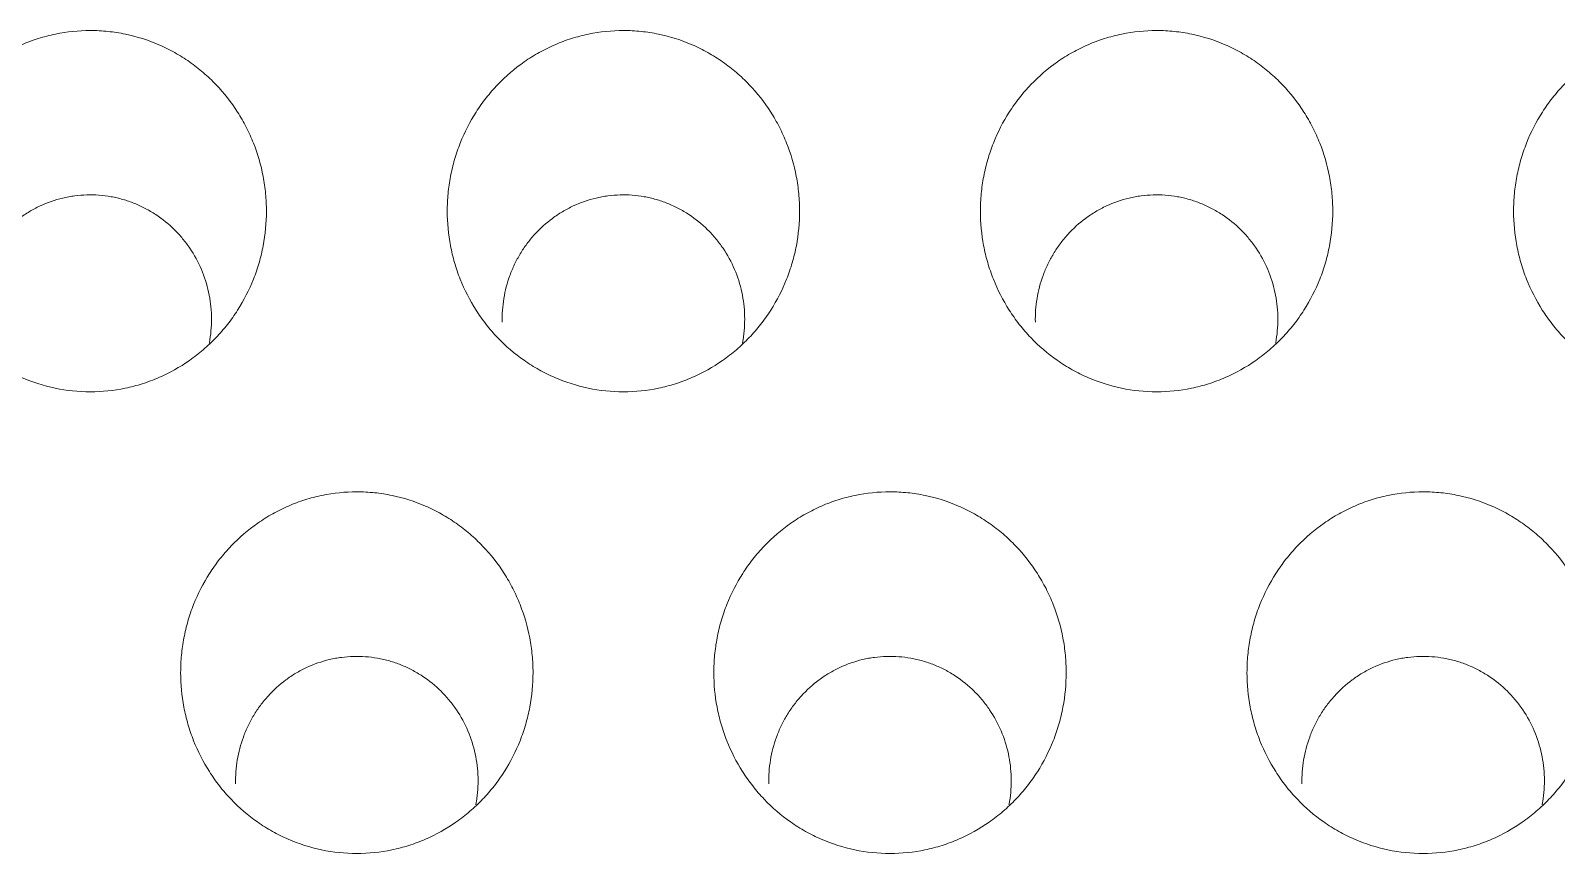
# Model space of a CAD drawing. Header units: millimetres. Extents: x 70151 to 230897, y 35202 to 113211.
# Drawn here: x 178829.34 to 178837.89, y 69184.89 to 69189.51 of the extents above; entities that cross this region are included whole.
import ezdxf

# ---------------------------------------------------------------- set-up
doc = ezdxf.new("R2010")
doc.units = ezdxf.units.MM
doc.header["$LTSCALE"] = 50
doc.layers.add('2-con', color=2, linetype='Continuous')
doc.layers.add('mark-B', color=2, linetype='Continuous', lineweight=20)

# ---------------------------------------------------------------- blocks, each defined once
blk = doc.blocks.new('무풍1WAY 대형')
at = {"layer": 'mark-B'}
for points, knots in [([(-182.228, -425.4454), (-182.2945, -425.4454), (-182.3598, -425.4522), (-182.4561, -425.4723), (-182.4879, -425.4806), (-182.5352, -425.4956), (-182.551, -425.5011), (-182.5819, -425.5127), (-182.5972, -425.5189), (-182.6726, -425.5516), (-182.7297, -425.5835), (-182.8105, -425.6401), (-182.8368, -425.6605), (-182.8866, -425.7033), (-182.934, -425.7483), (-182.9767, -425.7976), (-183.0069, -425.8362), (-183.0167, -425.8493), (-183.0357, -425.8761), (-183.0449, -425.8898), (-183.0891, -425.9591), (-183.1186, -426.0171), (-183.1545, -426.1077), (-183.165, -426.1386), (-183.1787, -426.1857), (-183.1829, -426.2016), (-183.1905, -426.2335), (-183.194, -426.2495), (-183.2091, -426.3295), (-183.2152, -426.394), (-183.2152, -426.4753), (-183.2148, -426.4916), (-183.2133, -426.5242), (-183.2121, -426.5406), (-183.2075, -426.5896), (-183.2029, -426.6218), (-183.1847, -426.7175), (-183.1667, -426.7797), (-183.1306, -426.8709), (-183.117, -426.901), (-183.0873, -426.9592), (-183.0711, -426.9874), (-183.0187, -427.0696), (-182.9786, -427.1209), (-182.9216, -427.1805), (-182.9099, -427.1922), (-182.8861, -427.2148), (-182.8496, -427.2477), (-182.7852, -427.2977), (-182.7298, -427.3325), (-182.6868, -427.3566), (-182.6723, -427.3643), (-182.6426, -427.3791), (-182.6275, -427.386), (-182.5519, -427.4189), (-182.4895, -427.4387), (-182.3931, -427.4589), (-182.3605, -427.464), (-182.2943, -427.4709), (-182.2614, -427.4726), (-182.1628, -427.4726), (-182.0976, -427.466), (-182.0165, -427.4492), (-182.0003, -427.4454), (-181.9683, -427.4371), (-181.9207, -427.4233), (-181.844, -427.3946), (-181.7852, -427.3656), (-181.7277, -427.3335), (-181.6995, -427.3158), (-181.6186, -427.2593), (-181.5691, -427.2168), (-181.5125, -427.1577), (-181.5015, -427.1456), (-181.4799, -427.1208), (-181.4694, -427.108), (-181.4389, -427.0692), (-181.42, -427.0425), (-181.3674, -426.9602), (-181.3378, -426.9022), (-181.3075, -426.826), (-181.3018, -426.8106), (-181.2912, -426.7796), (-181.2765, -426.7329), (-181.2576, -426.6539), (-181.2485, -426.5897), (-181.2439, -426.5411), (-181.2427, -426.5248), (-181.2411, -426.4921), (-181.2408, -426.4757), (-181.2407, -426.3938), (-181.2469, -426.3293), (-181.265, -426.2337), (-181.2725, -426.2021), (-181.2861, -426.1549), (-181.2911, -426.1392), (-181.3017, -426.1082), (-181.3074, -426.0928), (-181.3374, -426.017), (-181.3669, -425.9592), (-181.4194, -425.8767), (-181.4382, -425.85), (-181.4789, -425.798), (-181.5004, -425.7732), (-181.568, -425.7024), (-181.6173, -425.6598), (-181.6846, -425.6127), (-181.6983, -425.6035), (-181.7263, -425.5859), (-181.7406, -425.5774), (-181.7837, -425.5533), (-181.813, -425.5387), (-181.903, -425.4996), (-181.9655, -425.4795), (-182.0956, -425.4522), (-182.1615, -425.4454), (-182.228, -425.4454)], [0, 0, 0, 0, 0.03125, 0.03125, 0.046875, 0.046875, 0.054688, 0.054688, 0.0625, 0.0625, 0.09375, 0.09375, 0.109375, 0.109375, 0.125, 0.140625, 0.140625, 0.148438, 0.148438, 0.15625, 0.15625, 0.1875, 0.1875, 0.203125, 0.203125, 0.210938, 0.210938, 0.21875, 0.21875, 0.25, 0.25, 0.257813, 0.257813, 0.265625, 0.265625, 0.28125, 0.28125, 0.3125, 0.3125, 0.328125, 0.328125, 0.34375, 0.34375, 0.375, 0.375, 0.382813, 0.382813, 0.390625, 0.40625, 0.421875, 0.421875, 0.429688, 0.429688, 0.4375, 0.4375, 0.46875, 0.46875, 0.484375, 0.484375, 0.5, 0.5, 0.53125, 0.53125, 0.539063, 0.539063, 0.546875, 0.5625, 0.578125, 0.578125, 0.59375, 0.59375, 0.625, 0.625, 0.632813, 0.632813, 0.640625, 0.640625, 0.65625, 0.65625, 0.6875, 0.6875, 0.695313, 0.695313, 0.703125, 0.71875, 0.734375, 0.734375, 0.742188, 0.742188, 0.75, 0.75, 0.78125, 0.78125, 0.796875, 0.796875, 0.804688, 0.804688, 0.8125, 0.8125, 0.84375, 0.84375, 0.859375, 0.859375, 0.875, 0.875, 0.90625, 0.90625, 0.914063, 0.914063, 0.921875, 0.921875, 0.9375, 0.9375, 0.96875, 0.96875, 1, 1, 1, 1]), ([(-179.2404, -425.4454), (-179.3069, -425.4454), (-179.3723, -425.4522), (-179.4686, -425.4723), (-179.5004, -425.4806), (-179.5477, -425.4956), (-179.5634, -425.5011), (-179.5944, -425.5127), (-179.6097, -425.5189), (-179.6851, -425.5516), (-179.7421, -425.5835), (-179.823, -425.6401), (-179.8492, -425.6605), (-179.899, -425.7033), (-179.9464, -425.7483), (-179.9891, -425.7976), (-180.0194, -425.8362), (-180.0292, -425.8493), (-180.0481, -425.8761), (-180.0573, -425.8898), (-180.1016, -425.9591), (-180.1311, -426.0171), (-180.1669, -426.1077), (-180.1775, -426.1386), (-180.1912, -426.1857), (-180.1954, -426.2016), (-180.203, -426.2335), (-180.2064, -426.2495), (-180.2216, -426.3295), (-180.2276, -426.394), (-180.2276, -426.4753), (-180.2273, -426.4916), (-180.2257, -426.5242), (-180.2246, -426.5406), (-180.22, -426.5896), (-180.2154, -426.6218), (-180.1972, -426.7175), (-180.1792, -426.7797), (-180.1431, -426.8709), (-180.1295, -426.901), (-180.0997, -426.9592), (-180.0835, -426.9874), (-180.0311, -427.0696), (-179.991, -427.1209), (-179.9341, -427.1805), (-179.9224, -427.1922), (-179.8985, -427.2148), (-179.862, -427.2477), (-179.7976, -427.2977), (-179.7423, -427.3325), (-179.6993, -427.3566), (-179.6847, -427.3643), (-179.655, -427.3791), (-179.64, -427.386), (-179.5643, -427.4189), (-179.5019, -427.4387), (-179.4055, -427.4589), (-179.373, -427.464), (-179.3068, -427.4709), (-179.2738, -427.4726), (-179.1753, -427.4726), (-179.11, -427.466), (-179.029, -427.4492), (-179.0128, -427.4454), (-178.9807, -427.4371), (-178.9332, -427.4233), (-178.8564, -427.3946), (-178.7976, -427.3656), (-178.7402, -427.3335), (-178.712, -427.3158), (-178.631, -427.2593), (-178.5815, -427.2168), (-178.525, -427.1577), (-178.5139, -427.1456), (-178.4924, -427.1208), (-178.4819, -427.108), (-178.4514, -427.0692), (-178.4325, -427.0425), (-178.3799, -426.9602), (-178.3502, -426.9022), (-178.32, -426.826), (-178.3143, -426.8106), (-178.3037, -426.7796), (-178.2889, -426.7329), (-178.2701, -426.6539), (-178.2609, -426.5897), (-178.2563, -426.5411), (-178.2551, -426.5248), (-178.2536, -426.4921), (-178.2532, -426.4757), (-178.2532, -426.3938), (-178.2593, -426.3293), (-178.2774, -426.2337), (-178.285, -426.2021), (-178.2986, -426.1549), (-178.3035, -426.1392), (-178.3142, -426.1082), (-178.3198, -426.0928), (-178.3498, -426.017), (-178.3793, -425.9592), (-178.4318, -425.8767), (-178.4507, -425.85), (-178.4914, -425.798), (-178.5128, -425.7732), (-178.5804, -425.7024), (-178.6298, -425.6598), (-178.697, -425.6127), (-178.7108, -425.6035), (-178.7388, -425.5859), (-178.753, -425.5774), (-178.7961, -425.5533), (-178.8255, -425.5387), (-178.9155, -425.4996), (-178.978, -425.4795), (-179.1081, -425.4522), (-179.1739, -425.4454), (-179.2404, -425.4454)], [0, 0, 0, 0, 0.03125, 0.03125, 0.046875, 0.046875, 0.054687, 0.054687, 0.0625, 0.0625, 0.09375, 0.09375, 0.109375, 0.109375, 0.125, 0.140625, 0.140625, 0.148437, 0.148437, 0.15625, 0.15625, 0.1875, 0.1875, 0.203125, 0.203125, 0.210937, 0.210937, 0.21875, 0.21875, 0.25, 0.25, 0.257812, 0.257812, 0.265625, 0.265625, 0.28125, 0.28125, 0.3125, 0.3125, 0.328125, 0.328125, 0.34375, 0.34375, 0.375, 0.375, 0.382812, 0.382812, 0.390625, 0.40625, 0.421875, 0.421875, 0.429687, 0.429687, 0.4375, 0.4375, 0.46875, 0.46875, 0.484375, 0.484375, 0.5, 0.5, 0.53125, 0.53125, 0.539062, 0.539062, 0.546875, 0.5625, 0.578125, 0.578125, 0.59375, 0.59375, 0.625, 0.625, 0.632812, 0.632812, 0.640625, 0.640625, 0.65625, 0.65625, 0.6875, 0.6875, 0.695312, 0.695312, 0.703125, 0.71875, 0.734375, 0.734375, 0.742187, 0.742187, 0.75, 0.75, 0.78125, 0.78125, 0.796875, 0.796875, 0.804688, 0.804688, 0.8125, 0.8125, 0.84375, 0.84375, 0.859375, 0.859375, 0.875, 0.875, 0.90625, 0.90625, 0.914063, 0.914063, 0.921875, 0.921875, 0.9375, 0.9375, 0.96875, 0.96875, 1, 1, 1, 1]), ([(-176.2529, -425.4454), (-176.3194, -425.4454), (-176.3847, -425.4522), (-176.481, -425.4723), (-176.5128, -425.4806), (-176.5601, -425.4956), (-176.5759, -425.5011), (-176.6068, -425.5127), (-176.6221, -425.5189), (-176.6975, -425.5516), (-176.7546, -425.5835), (-176.8354, -425.6401), (-176.8617, -425.6605), (-176.9115, -425.7033), (-176.9589, -425.7483), (-177.0016, -425.7976), (-177.0318, -425.8362), (-177.0416, -425.8493), (-177.0606, -425.8761), (-177.0698, -425.8898), (-177.114, -425.9591), (-177.1435, -426.0171), (-177.1794, -426.1077), (-177.1899, -426.1386), (-177.2036, -426.1857), (-177.2078, -426.2016), (-177.2154, -426.2335), (-177.2189, -426.2495), (-177.234, -426.3295), (-177.2401, -426.394), (-177.2401, -426.4753), (-177.2397, -426.4916), (-177.2382, -426.5242), (-177.237, -426.5406), (-177.2324, -426.5896), (-177.2278, -426.6218), (-177.2096, -426.7175), (-177.1916, -426.7797), (-177.1556, -426.8709), (-177.1419, -426.901), (-177.1122, -426.9592), (-177.096, -426.9874), (-177.0436, -427.0696), (-177.0035, -427.1209), (-176.9465, -427.1805), (-176.9348, -427.1922), (-176.911, -427.2148), (-176.8745, -427.2477), (-176.8101, -427.2977), (-176.7547, -427.3325), (-176.7117, -427.3566), (-176.6972, -427.3643), (-176.6675, -427.3791), (-176.6524, -427.386), (-176.5768, -427.4189), (-176.5144, -427.4387), (-176.418, -427.4589), (-176.3854, -427.464), (-176.3192, -427.4709), (-176.2863, -427.4726), (-176.1877, -427.4726), (-176.1225, -427.466), (-176.0414, -427.4492), (-176.0252, -427.4454), (-175.9932, -427.4371), (-175.9456, -427.4233), (-175.8689, -427.3946), (-175.8101, -427.3656), (-175.7526, -427.3335), (-175.7244, -427.3158), (-175.6435, -427.2593), (-175.594, -427.2168), (-175.5374, -427.1577), (-175.5264, -427.1456), (-175.5048, -427.1208), (-175.4943, -427.108), (-175.4638, -427.0692), (-175.4449, -427.0425), (-175.3923, -426.9602), (-175.3627, -426.9022), (-175.3324, -426.826), (-175.3267, -426.8106), (-175.3161, -426.7796), (-175.3014, -426.7329), (-175.2825, -426.6539), (-175.2734, -426.5897), (-175.2688, -426.5411), (-175.2676, -426.5248), (-175.2661, -426.4921), (-175.2657, -426.4757), (-175.2657, -426.3938), (-175.2718, -426.3293), (-175.2899, -426.2337), (-175.2974, -426.2021), (-175.3111, -426.1549), (-175.316, -426.1392), (-175.3266, -426.1082), (-175.3323, -426.0928), (-175.3623, -426.017), (-175.3918, -425.9592), (-175.4443, -425.8767), (-175.4631, -425.85), (-175.5038, -425.798), (-175.5253, -425.7732), (-175.5929, -425.7024), (-175.6423, -425.6598), (-175.7095, -425.6127), (-175.7232, -425.6035), (-175.7512, -425.5859), (-175.7655, -425.5774), (-175.8086, -425.5533), (-175.8379, -425.5387), (-175.9279, -425.4996), (-175.9904, -425.4795), (-176.1206, -425.4522), (-176.1864, -425.4454), (-176.2529, -425.4454)], [0, 0, 0, 0, 0.03125, 0.03125, 0.046875, 0.046875, 0.054688, 0.054688, 0.0625, 0.0625, 0.09375, 0.09375, 0.109375, 0.109375, 0.125, 0.140625, 0.140625, 0.148437, 0.148437, 0.15625, 0.15625, 0.1875, 0.1875, 0.203125, 0.203125, 0.210937, 0.210937, 0.21875, 0.21875, 0.25, 0.25, 0.257812, 0.257812, 0.265625, 0.265625, 0.28125, 0.28125, 0.3125, 0.3125, 0.328125, 0.328125, 0.34375, 0.34375, 0.375, 0.375, 0.382812, 0.382812, 0.390625, 0.40625, 0.421875, 0.421875, 0.429687, 0.429687, 0.4375, 0.4375, 0.46875, 0.46875, 0.484375, 0.484375, 0.5, 0.5, 0.53125, 0.53125, 0.539063, 0.539063, 0.546875, 0.5625, 0.578125, 0.578125, 0.59375, 0.59375, 0.625, 0.625, 0.632813, 0.632813, 0.640625, 0.640625, 0.65625, 0.65625, 0.6875, 0.6875, 0.695313, 0.695313, 0.703125, 0.71875, 0.734375, 0.734375, 0.742188, 0.742188, 0.75, 0.75, 0.78125, 0.78125, 0.796875, 0.796875, 0.804688, 0.804688, 0.8125, 0.8125, 0.84375, 0.84375, 0.859375, 0.859375, 0.875, 0.875, 0.90625, 0.90625, 0.914063, 0.914063, 0.921875, 0.921875, 0.9375, 0.9375, 0.96875, 0.96875, 1, 1, 1, 1]), ([(-182.8945, -425.7179), (-182.8958, -425.7243), (-182.8969, -425.7307), (-182.9052, -425.7812), (-182.9083, -425.8257), (-182.9066, -425.8931), (-182.905, -425.9158), (-182.8996, -425.9604), (-182.8959, -425.9824), (-182.8817, -426.0479), (-182.8682, -426.0906), (-182.8327, -426.174), (-182.8113, -426.2133), (-182.7736, -426.2691), (-182.7602, -426.2871), (-182.7385, -426.3132), (-182.7311, -426.3218), (-182.7158, -426.3385), (-182.7079, -426.3467), (-182.6679, -426.3864), (-182.633, -426.4148), (-182.5858, -426.4459), (-182.5762, -426.4519), (-182.5566, -426.4635), (-182.5466, -426.469), (-182.5164, -426.4848), (-182.4754, -426.5037), (-182.422, -426.522), (-182.3891, -426.5306), (-182.367, -426.5357), (-182.3557, -426.538), (-182.2995, -426.5481), (-182.2545, -426.5514), (-182.1867, -426.5495), (-182.1641, -426.5477), (-182.1302, -426.5432), (-182.1189, -426.5414), (-182.0965, -426.5373), (-182.0854, -426.5349), (-182.0303, -426.5218), (-181.9878, -426.507), (-181.9263, -426.4783), (-181.906, -426.4675), (-181.8671, -426.4443), (-181.8483, -426.4318), (-181.7942, -426.3917), (-181.7609, -426.3615), (-181.7228, -426.3194), (-181.7154, -426.3108), (-181.7011, -426.2934), (-181.6942, -426.2845), (-181.6741, -426.2574), (-181.6492, -426.2203), (-181.6227, -426.171), (-181.6088, -426.1403), (-181.6001, -426.1195), (-181.5959, -426.1089), (-181.5765, -426.056), (-181.5541, -425.9699), (-181.5477, -425.8809), (-181.5488, -425.8357)], [0, 0, 0, 0, 0.008485, 0.008485, 0.06681, 0.06681, 0.095972, 0.095972, 0.125134, 0.125134, 0.183458, 0.183458, 0.241783, 0.241783, 0.270945, 0.270945, 0.285526, 0.285526, 0.300107, 0.300107, 0.358432, 0.358432, 0.373013, 0.373013, 0.387594, 0.387594, 0.416756, 0.445918, 0.460499, 0.460499, 0.47508, 0.47508, 0.533405, 0.533405, 0.562567, 0.562567, 0.577148, 0.577148, 0.591729, 0.591729, 0.650054, 0.650054, 0.679216, 0.679216, 0.708378, 0.708378, 0.766702, 0.766702, 0.781283, 0.781283, 0.795865, 0.795865, 0.825027, 0.854189, 0.86877, 0.86877, 0.883351, 0.883351, 0.941676, 1, 1, 1, 1]), ([(-179.907, -425.7179), (-179.9082, -425.7243), (-179.9094, -425.7307), (-179.9176, -425.7812), (-179.9207, -425.8257), (-179.919, -425.8931), (-179.9174, -425.9158), (-179.9121, -425.9604), (-179.9083, -425.9824), (-179.8942, -426.0479), (-179.8807, -426.0906), (-179.8452, -426.174), (-179.8237, -426.2133), (-179.7861, -426.2691), (-179.7726, -426.2871), (-179.751, -426.3132), (-179.7435, -426.3218), (-179.7282, -426.3385), (-179.7204, -426.3467), (-179.6803, -426.3864), (-179.6455, -426.4148), (-179.5983, -426.4459), (-179.5887, -426.4519), (-179.569, -426.4635), (-179.5591, -426.469), (-179.5289, -426.4848), (-179.4878, -426.5037), (-179.4345, -426.522), (-179.4016, -426.5306), (-179.3794, -426.5357), (-179.3682, -426.538), (-179.312, -426.5481), (-179.2669, -426.5514), (-179.1992, -426.5495), (-179.1766, -426.5477), (-179.1426, -426.5432), (-179.1313, -426.5414), (-179.1089, -426.5373), (-179.0978, -426.5349), (-179.0428, -426.5218), (-179.0003, -426.507), (-178.9387, -426.4783), (-178.9185, -426.4675), (-178.8795, -426.4443), (-178.8608, -426.4318), (-178.8067, -426.3917), (-178.7734, -426.3615), (-178.7353, -426.3194), (-178.7279, -426.3108), (-178.7135, -426.2934), (-178.7066, -426.2845), (-178.6865, -426.2574), (-178.6617, -426.2203), (-178.6351, -426.171), (-178.6213, -426.1403), (-178.6125, -426.1195), (-178.6084, -426.1089), (-178.589, -426.056), (-178.5665, -425.9699), (-178.5602, -425.8809), (-178.5612, -425.8357)], [0, 0, 0, 0, 0.008485, 0.008485, 0.06681, 0.06681, 0.095972, 0.095972, 0.125134, 0.125134, 0.183458, 0.183458, 0.241783, 0.241783, 0.270945, 0.270945, 0.285526, 0.285526, 0.300107, 0.300107, 0.358432, 0.358432, 0.373013, 0.373013, 0.387594, 0.387594, 0.416756, 0.445918, 0.460499, 0.460499, 0.47508, 0.47508, 0.533405, 0.533405, 0.562567, 0.562567, 0.577148, 0.577148, 0.591729, 0.591729, 0.650054, 0.650054, 0.679216, 0.679216, 0.708378, 0.708378, 0.766702, 0.766702, 0.781283, 0.781283, 0.795865, 0.795865, 0.825027, 0.854189, 0.86877, 0.86877, 0.883351, 0.883351, 0.941676, 1, 1, 1, 1]), ([(-176.9195, -425.7179), (-176.9207, -425.7243), (-176.9218, -425.7307), (-176.9301, -425.7812), (-176.9332, -425.8257), (-176.9315, -425.8931), (-176.9299, -425.9158), (-176.9245, -425.9604), (-176.9208, -425.9824), (-176.9066, -426.0479), (-176.8931, -426.0906), (-176.8576, -426.174), (-176.8362, -426.2133), (-176.7985, -426.2691), (-176.7851, -426.2871), (-176.7634, -426.3132), (-176.756, -426.3218), (-176.7407, -426.3385), (-176.7328, -426.3467), (-176.6928, -426.3864), (-176.6579, -426.4148), (-176.6107, -426.4459), (-176.6011, -426.4519), (-176.5815, -426.4635), (-176.5715, -426.469), (-176.5413, -426.4848), (-176.5003, -426.5037), (-176.4469, -426.522), (-176.414, -426.5306), (-176.3919, -426.5357), (-176.3807, -426.538), (-176.3244, -426.5481), (-176.2794, -426.5514), (-176.2116, -426.5495), (-176.189, -426.5477), (-176.1551, -426.5432), (-176.1438, -426.5414), (-176.1214, -426.5373), (-176.1103, -426.5349), (-176.0552, -426.5218), (-176.0127, -426.507), (-175.9512, -426.4783), (-175.9309, -426.4675), (-175.892, -426.4443), (-175.8732, -426.4318), (-175.8191, -426.3917), (-175.7858, -426.3615), (-175.7477, -426.3194), (-175.7403, -426.3108), (-175.726, -426.2934), (-175.7191, -426.2845), (-175.699, -426.2574), (-175.6741, -426.2203), (-175.6476, -426.171), (-175.6337, -426.1403), (-175.625, -426.1195), (-175.6208, -426.1089), (-175.6014, -426.056), (-175.579, -425.9699), (-175.5726, -425.8809), (-175.5737, -425.8357)], [0, 0, 0, 0, 0.008485, 0.008485, 0.06681, 0.06681, 0.095972, 0.095972, 0.125134, 0.125134, 0.183458, 0.183458, 0.241783, 0.241783, 0.270945, 0.270945, 0.285526, 0.285526, 0.300107, 0.300107, 0.358432, 0.358432, 0.373013, 0.373013, 0.387594, 0.387594, 0.416756, 0.445918, 0.460499, 0.460499, 0.47508, 0.47508, 0.533405, 0.533405, 0.562567, 0.562567, 0.577148, 0.577148, 0.591729, 0.591729, 0.650054, 0.650054, 0.679216, 0.679216, 0.708378, 0.708378, 0.766702, 0.766702, 0.781283, 0.781283, 0.795865, 0.795865, 0.825027, 0.854189, 0.86877, 0.86877, 0.883351, 0.883351, 0.941676, 1, 1, 1, 1]), ([(-183.7217, -428.0332), (-183.7882, -428.0332), (-183.8535, -428.04), (-183.9498, -428.06), (-183.9816, -428.0683), (-184.0289, -428.0833), (-184.0446, -428.0888), (-184.0756, -428.1003), (-184.0909, -428.1065), (-184.1662, -428.1392), (-184.2233, -428.1711), (-184.3041, -428.2275), (-184.3304, -428.2479), (-184.3802, -428.2907), (-184.4276, -428.3357), (-184.4703, -428.3849), (-184.5006, -428.4234), (-184.5103, -428.4365), (-184.5293, -428.4633), (-184.5385, -428.477), (-184.5828, -428.5462), (-184.6123, -428.6042), (-184.6482, -428.6947), (-184.6588, -428.7255), (-184.6724, -428.7726), (-184.6766, -428.7885), (-184.6843, -428.8204), (-184.6877, -428.8363), (-184.7029, -428.9163), (-184.7089, -428.9808), (-184.7089, -429.062), (-184.7086, -429.0783), (-184.707, -429.1109), (-184.7059, -429.1273), (-184.7013, -429.1762), (-184.6967, -429.2084), (-184.6784, -429.304), (-184.6604, -429.3662), (-184.6243, -429.4573), (-184.6107, -429.4873), (-184.581, -429.5455), (-184.5648, -429.5737), (-184.5123, -429.6558), (-184.4722, -429.707), (-184.4152, -429.7666), (-184.4035, -429.7782), (-184.3797, -429.8008), (-184.3432, -429.8337), (-184.2788, -429.8837), (-184.2234, -429.9184), (-184.1805, -429.9425), (-184.1659, -429.9502), (-184.1362, -429.9648), (-184.1212, -429.9718), (-184.0455, -430.0046), (-183.9831, -430.0244), (-183.8868, -430.0445), (-183.8542, -430.0496), (-183.7881, -430.0565), (-183.7551, -430.0582), (-183.6566, -430.0583), (-183.5914, -430.0516), (-183.5104, -430.0349), (-183.4942, -430.0311), (-183.4622, -430.0227), (-183.4146, -430.009), (-183.3379, -429.9804), (-183.2791, -429.9514), (-183.2216, -429.9194), (-183.1934, -429.9017), (-183.1125, -429.8453), (-183.063, -429.8028), (-183.0064, -429.7438), (-182.9954, -429.7317), (-182.9738, -429.7069), (-182.9633, -429.6942), (-182.9328, -429.6554), (-182.9139, -429.6287), (-182.8613, -429.5465), (-182.8316, -429.4886), (-182.8014, -429.4125), (-182.7957, -429.397), (-182.7851, -429.366), (-182.7703, -429.3194), (-182.7514, -429.2405), (-182.7423, -429.1763), (-182.7377, -429.1277), (-182.7365, -429.1115), (-182.735, -429.0788), (-182.7346, -429.0624), (-182.7346, -428.9806), (-182.7407, -428.9161), (-182.7588, -428.8206), (-182.7663, -428.789), (-182.78, -428.7419), (-182.7849, -428.7262), (-182.7955, -428.6952), (-182.8012, -428.6798), (-182.8312, -428.604), (-182.8607, -428.5463), (-182.9132, -428.4639), (-182.9321, -428.4372), (-182.9728, -428.3853), (-182.9943, -428.3605), (-183.0619, -428.2898), (-183.1113, -428.2473), (-183.1785, -428.2002), (-183.1922, -428.1911), (-183.2203, -428.1735), (-183.2345, -428.165), (-183.2776, -428.1409), (-183.3069, -428.1264), (-183.3969, -428.0873), (-183.4594, -428.0673), (-183.5895, -428.04), (-183.6553, -428.0332), (-183.7217, -428.0332)], [0, 0, 0, 0, 0.03125, 0.03125, 0.046875, 0.046875, 0.054687, 0.054687, 0.0625, 0.0625, 0.09375, 0.09375, 0.109375, 0.109375, 0.125, 0.140625, 0.140625, 0.148437, 0.148437, 0.15625, 0.15625, 0.1875, 0.1875, 0.203125, 0.203125, 0.210937, 0.210937, 0.21875, 0.21875, 0.25, 0.25, 0.257812, 0.257812, 0.265625, 0.265625, 0.28125, 0.28125, 0.3125, 0.3125, 0.328125, 0.328125, 0.34375, 0.34375, 0.375, 0.375, 0.382812, 0.382812, 0.390625, 0.40625, 0.421875, 0.421875, 0.429687, 0.429687, 0.4375, 0.4375, 0.46875, 0.46875, 0.484375, 0.484375, 0.5, 0.5, 0.53125, 0.53125, 0.539062, 0.539062, 0.546875, 0.5625, 0.578125, 0.578125, 0.59375, 0.59375, 0.625, 0.625, 0.632812, 0.632812, 0.640625, 0.640625, 0.65625, 0.65625, 0.6875, 0.6875, 0.695312, 0.695312, 0.703125, 0.71875, 0.734375, 0.734375, 0.742187, 0.742187, 0.75, 0.75, 0.78125, 0.78125, 0.796875, 0.796875, 0.804687, 0.804687, 0.8125, 0.8125, 0.84375, 0.84375, 0.859375, 0.859375, 0.875, 0.875, 0.90625, 0.90625, 0.914062, 0.914062, 0.921875, 0.921875, 0.9375, 0.9375, 0.96875, 0.96875, 1, 1, 1, 1]), ([(-180.7342, -428.0332), (-180.8007, -428.0332), (-180.866, -428.04), (-180.9623, -428.06), (-180.9941, -428.0683), (-181.0414, -428.0833), (-181.0571, -428.0888), (-181.088, -428.1003), (-181.1033, -428.1065), (-181.1787, -428.1392), (-181.2358, -428.1711), (-181.3166, -428.2275), (-181.3428, -428.2479), (-181.3927, -428.2907), (-181.4401, -428.3357), (-181.4828, -428.3849), (-181.513, -428.4234), (-181.5228, -428.4365), (-181.5418, -428.4633), (-181.551, -428.477), (-181.5952, -428.5462), (-181.6248, -428.6042), (-181.6607, -428.6947), (-181.6712, -428.7255), (-181.6849, -428.7726), (-181.6891, -428.7885), (-181.6967, -428.8204), (-181.7001, -428.8363), (-181.7153, -428.9163), (-181.7214, -428.9808), (-181.7214, -429.062), (-181.721, -429.0783), (-181.7195, -429.1109), (-181.7183, -429.1273), (-181.7137, -429.1762), (-181.7091, -429.2084), (-181.6909, -429.304), (-181.6729, -429.3662), (-181.6368, -429.4573), (-181.6232, -429.4873), (-181.5934, -429.5455), (-181.5772, -429.5737), (-181.5248, -429.6558), (-181.4846, -429.707), (-181.4277, -429.7666), (-181.416, -429.7782), (-181.3921, -429.8008), (-181.3557, -429.8337), (-181.2912, -429.8837), (-181.2359, -429.9184), (-181.1929, -429.9425), (-181.1783, -429.9502), (-181.1487, -429.9648), (-181.1336, -429.9718), (-181.058, -430.0046), (-180.9956, -430.0244), (-180.8992, -430.0445), (-180.8667, -430.0496), (-180.8005, -430.0565), (-180.7676, -430.0582), (-180.6691, -430.0583), (-180.6038, -430.0516), (-180.5228, -430.0349), (-180.5066, -430.0311), (-180.4746, -430.0227), (-180.4271, -430.009), (-180.3503, -429.9804), (-180.2915, -429.9514), (-180.2341, -429.9194), (-180.2059, -429.9017), (-180.125, -429.8453), (-180.0754, -429.8028), (-180.0189, -429.7438), (-180.0078, -429.7317), (-179.9863, -429.7069), (-179.9758, -429.6942), (-179.9453, -429.6554), (-179.9264, -429.6287), (-179.8737, -429.5465), (-179.8441, -429.4886), (-179.8138, -429.4125), (-179.8081, -429.397), (-179.7975, -429.366), (-179.7828, -429.3194), (-179.7639, -429.2405), (-179.7547, -429.1763), (-179.7501, -429.1277), (-179.749, -429.1115), (-179.7474, -429.0788), (-179.747, -429.0624), (-179.747, -428.9806), (-179.7531, -428.9161), (-179.7712, -428.8206), (-179.7788, -428.789), (-179.7924, -428.7419), (-179.7974, -428.7262), (-179.808, -428.6952), (-179.8136, -428.6798), (-179.8437, -428.604), (-179.8732, -428.5463), (-179.9257, -428.4639), (-179.9446, -428.4372), (-179.9853, -428.3853), (-180.0068, -428.3605), (-180.0744, -428.2898), (-180.1237, -428.2473), (-180.191, -428.2002), (-180.2047, -428.1911), (-180.2327, -428.1735), (-180.2469, -428.165), (-180.29, -428.1409), (-180.3194, -428.1264), (-180.4093, -428.0873), (-180.4718, -428.0673), (-180.6019, -428.04), (-180.6677, -428.0332), (-180.7342, -428.0332)], [0, 0, 0, 0, 0.03125, 0.03125, 0.046875, 0.046875, 0.054688, 0.054688, 0.0625, 0.0625, 0.09375, 0.09375, 0.109375, 0.109375, 0.125, 0.140625, 0.140625, 0.148438, 0.148438, 0.15625, 0.15625, 0.1875, 0.1875, 0.203125, 0.203125, 0.210938, 0.210938, 0.21875, 0.21875, 0.25, 0.25, 0.257813, 0.257813, 0.265625, 0.265625, 0.28125, 0.28125, 0.3125, 0.3125, 0.328125, 0.328125, 0.34375, 0.34375, 0.375, 0.375, 0.382813, 0.382813, 0.390625, 0.40625, 0.421875, 0.421875, 0.429688, 0.429688, 0.4375, 0.4375, 0.46875, 0.46875, 0.484375, 0.484375, 0.5, 0.5, 0.53125, 0.53125, 0.539063, 0.539063, 0.546875, 0.5625, 0.578125, 0.578125, 0.59375, 0.59375, 0.625, 0.625, 0.632813, 0.632813, 0.640625, 0.640625, 0.65625, 0.65625, 0.6875, 0.6875, 0.695313, 0.695313, 0.703125, 0.71875, 0.734375, 0.734375, 0.742188, 0.742188, 0.75, 0.75, 0.78125, 0.78125, 0.796875, 0.796875, 0.804688, 0.804688, 0.8125, 0.8125, 0.84375, 0.84375, 0.859375, 0.859375, 0.875, 0.875, 0.90625, 0.90625, 0.914063, 0.914063, 0.921875, 0.921875, 0.9375, 0.9375, 0.96875, 0.96875, 1, 1, 1, 1]), ([(-177.7467, -428.0332), (-177.8131, -428.0332), (-177.8785, -428.04), (-177.9747, -428.06), (-178.0065, -428.0683), (-178.0538, -428.0833), (-178.0695, -428.0888), (-178.1005, -428.1003), (-178.1158, -428.1065), (-178.1911, -428.1392), (-178.2482, -428.1711), (-178.329, -428.2275), (-178.3553, -428.2479), (-178.4051, -428.2907), (-178.4525, -428.3357), (-178.4952, -428.3849), (-178.5255, -428.4234), (-178.5353, -428.4365), (-178.5542, -428.4633), (-178.5634, -428.477), (-178.6077, -428.5462), (-178.6372, -428.6042), (-178.6731, -428.6947), (-178.6837, -428.7255), (-178.6973, -428.7726), (-178.7016, -428.7885), (-178.7092, -428.8204), (-178.7126, -428.8363), (-178.7278, -428.9163), (-178.7338, -428.9808), (-178.7338, -429.062), (-178.7335, -429.0783), (-178.7319, -429.1109), (-178.7308, -429.1273), (-178.7262, -429.1762), (-178.7216, -429.2084), (-178.7033, -429.304), (-178.6853, -429.3662), (-178.6493, -429.4573), (-178.6356, -429.4873), (-178.6059, -429.5455), (-178.5897, -429.5737), (-178.5372, -429.6558), (-178.4971, -429.707), (-178.4402, -429.7666), (-178.4284, -429.7782), (-178.4046, -429.8008), (-178.3681, -429.8337), (-178.3037, -429.8837), (-178.2484, -429.9184), (-178.2054, -429.9425), (-178.1908, -429.9502), (-178.1611, -429.9648), (-178.1461, -429.9718), (-178.0704, -430.0046), (-178.008, -430.0244), (-177.9117, -430.0445), (-177.8791, -430.0496), (-177.813, -430.0565), (-177.78, -430.0582), (-177.6815, -430.0583), (-177.6163, -430.0516), (-177.5353, -430.0349), (-177.5191, -430.0311), (-177.4871, -430.0227), (-177.4395, -430.009), (-177.3628, -429.9804), (-177.304, -429.9514), (-177.2465, -429.9194), (-177.2183, -429.9017), (-177.1374, -429.8453), (-177.0879, -429.8028), (-177.0313, -429.7438), (-177.0203, -429.7317), (-176.9987, -429.7069), (-176.9882, -429.6942), (-176.9577, -429.6554), (-176.9388, -429.6287), (-176.8862, -429.5465), (-176.8565, -429.4886), (-176.8263, -429.4125), (-176.8206, -429.397), (-176.81, -429.366), (-176.7952, -429.3194), (-176.7763, -429.2405), (-176.7672, -429.1763), (-176.7626, -429.1277), (-176.7614, -429.1115), (-176.7599, -429.0788), (-176.7595, -429.0624), (-176.7595, -428.9806), (-176.7656, -428.9161), (-176.7837, -428.8206), (-176.7912, -428.789), (-176.8049, -428.7419), (-176.8098, -428.7262), (-176.8204, -428.6952), (-176.8261, -428.6798), (-176.8561, -428.604), (-176.8856, -428.5463), (-176.9381, -428.4639), (-176.957, -428.4372), (-176.9977, -428.3853), (-177.0192, -428.3605), (-177.0868, -428.2898), (-177.1362, -428.2473), (-177.2034, -428.2002), (-177.2171, -428.1911), (-177.2452, -428.1735), (-177.2594, -428.165), (-177.3025, -428.1409), (-177.3318, -428.1264), (-177.4218, -428.0873), (-177.4843, -428.0673), (-177.6144, -428.04), (-177.6802, -428.0332), (-177.7467, -428.0332)], [0, 0, 0, 0, 0.03125, 0.03125, 0.046875, 0.046875, 0.054687, 0.054687, 0.0625, 0.0625, 0.09375, 0.09375, 0.109375, 0.109375, 0.125, 0.140625, 0.140625, 0.148437, 0.148437, 0.15625, 0.15625, 0.1875, 0.1875, 0.203125, 0.203125, 0.210937, 0.210937, 0.21875, 0.21875, 0.25, 0.25, 0.257812, 0.257812, 0.265625, 0.265625, 0.28125, 0.28125, 0.3125, 0.3125, 0.328125, 0.328125, 0.34375, 0.34375, 0.375, 0.375, 0.382812, 0.382812, 0.390625, 0.40625, 0.421875, 0.421875, 0.429687, 0.429687, 0.4375, 0.4375, 0.46875, 0.46875, 0.484375, 0.484375, 0.5, 0.5, 0.53125, 0.53125, 0.539062, 0.539062, 0.546875, 0.5625, 0.578125, 0.578125, 0.59375, 0.59375, 0.625, 0.625, 0.632812, 0.632812, 0.640625, 0.640625, 0.65625, 0.65625, 0.6875, 0.6875, 0.695312, 0.695312, 0.703125, 0.71875, 0.734375, 0.734375, 0.742187, 0.742187, 0.75, 0.75, 0.78125, 0.78125, 0.796875, 0.796875, 0.804687, 0.804687, 0.8125, 0.8125, 0.84375, 0.84375, 0.859375, 0.859375, 0.875, 0.875, 0.90625, 0.90625, 0.914062, 0.914062, 0.921875, 0.921875, 0.9375, 0.9375, 0.96875, 0.96875, 1, 1, 1, 1]), ([(-174.7591, -428.0332), (-174.8256, -428.0332), (-174.8909, -428.04), (-174.9872, -428.06), (-175.019, -428.0683), (-175.0663, -428.0833), (-175.082, -428.0888), (-175.113, -428.1003), (-175.1282, -428.1065), (-175.2036, -428.1392), (-175.2607, -428.1711), (-175.3415, -428.2275), (-175.3677, -428.2479), (-175.4176, -428.2907), (-175.465, -428.3357), (-175.5077, -428.3849), (-175.5379, -428.4234), (-175.5477, -428.4365), (-175.5667, -428.4633), (-175.5759, -428.477), (-175.6201, -428.5462), (-175.6497, -428.6042), (-175.6856, -428.6947), (-175.6961, -428.7255), (-175.7098, -428.7726), (-175.714, -428.7885), (-175.7216, -428.8204), (-175.725, -428.8363), (-175.7402, -428.9163), (-175.7463, -428.9808), (-175.7463, -429.062), (-175.7459, -429.0783), (-175.7444, -429.1109), (-175.7432, -429.1273), (-175.7386, -429.1762), (-175.734, -429.2084), (-175.7158, -429.304), (-175.6978, -429.3662), (-175.6617, -429.4573), (-175.6481, -429.4873), (-175.6183, -429.5455), (-175.6021, -429.5737), (-175.5497, -429.6558), (-175.5096, -429.707), (-175.4526, -429.7666), (-175.4409, -429.7782), (-175.4171, -429.8008), (-175.3806, -429.8337), (-175.3162, -429.8837), (-175.2608, -429.9184), (-175.2178, -429.9425), (-175.2032, -429.9502), (-175.1736, -429.9648), (-175.1585, -429.9718), (-175.0829, -430.0046), (-175.0205, -430.0244), (-174.9242, -430.0445), (-174.8916, -430.0496), (-174.8254, -430.0565), (-174.7925, -430.0582), (-174.694, -430.0583), (-174.6287, -430.0516), (-174.5477, -430.0349), (-174.5315, -430.0311), (-174.4995, -430.0227), (-174.452, -430.009), (-174.3752, -429.9804), (-174.3165, -429.9514), (-174.259, -429.9194), (-174.2308, -429.9017), (-174.1499, -429.8453), (-174.1003, -429.8028), (-174.0438, -429.7438), (-174.0327, -429.7317), (-174.0112, -429.7069), (-174.0007, -429.6942), (-173.9702, -429.6554), (-173.9513, -429.6287), (-173.8986, -429.5465), (-173.869, -429.4886), (-173.8387, -429.4125), (-173.833, -429.397), (-173.8224, -429.366), (-173.8077, -429.3194), (-173.7888, -429.2405), (-173.7796, -429.1763), (-173.775, -429.1277), (-173.7739, -429.1115), (-173.7723, -429.0788), (-173.7719, -429.0624), (-173.7719, -428.9806), (-173.778, -428.9161), (-173.7962, -428.8206), (-173.8037, -428.789), (-173.8173, -428.7419), (-173.8223, -428.7262), (-173.8329, -428.6952), (-173.8386, -428.6798), (-173.8686, -428.604), (-173.8981, -428.5463), (-173.9506, -428.4639), (-173.9695, -428.4372), (-174.0102, -428.3853), (-174.0317, -428.3605), (-174.0993, -428.2898), (-174.1486, -428.2473), (-174.2159, -428.2002), (-174.2296, -428.1911), (-174.2576, -428.1735), (-174.2718, -428.165), (-174.3149, -428.1409), (-174.3443, -428.1264), (-174.4342, -428.0873), (-174.4967, -428.0673), (-174.6268, -428.04), (-174.6926, -428.0332), (-174.7591, -428.0332)], [0, 0, 0, 0, 0.03125, 0.03125, 0.046875, 0.046875, 0.054688, 0.054688, 0.0625, 0.0625, 0.09375, 0.09375, 0.109375, 0.109375, 0.125, 0.140625, 0.140625, 0.148438, 0.148438, 0.15625, 0.15625, 0.1875, 0.1875, 0.203125, 0.203125, 0.210937, 0.210937, 0.21875, 0.21875, 0.25, 0.25, 0.257812, 0.257812, 0.265625, 0.265625, 0.28125, 0.28125, 0.3125, 0.3125, 0.328125, 0.328125, 0.34375, 0.34375, 0.375, 0.375, 0.382812, 0.382812, 0.390625, 0.40625, 0.421875, 0.421875, 0.429687, 0.429687, 0.4375, 0.4375, 0.46875, 0.46875, 0.484375, 0.484375, 0.5, 0.5, 0.53125, 0.53125, 0.539062, 0.539062, 0.546875, 0.5625, 0.578125, 0.578125, 0.59375, 0.59375, 0.625, 0.625, 0.632812, 0.632812, 0.640625, 0.640625, 0.65625, 0.65625, 0.6875, 0.6875, 0.695312, 0.695312, 0.703125, 0.71875, 0.734375, 0.734375, 0.742187, 0.742187, 0.75, 0.75, 0.78125, 0.78125, 0.796875, 0.796875, 0.804687, 0.804687, 0.8125, 0.8125, 0.84375, 0.84375, 0.859375, 0.859375, 0.875, 0.875, 0.90625, 0.90625, 0.914062, 0.914062, 0.921875, 0.921875, 0.9375, 0.9375, 0.96875, 0.96875, 1, 1, 1, 1]), ([(-181.401, -428.3056), (-181.4022, -428.3119), (-181.4033, -428.3182), (-181.4116, -428.3686), (-181.4147, -428.4131), (-181.413, -428.4805), (-181.4113, -428.5031), (-181.406, -428.5477), (-181.4023, -428.5697), (-181.3881, -428.6351), (-181.3746, -428.6778), (-181.339, -428.7611), (-181.3176, -428.8005), (-181.2799, -428.8562), (-181.2664, -428.8741), (-181.2448, -428.9002), (-181.2373, -428.9088), (-181.222, -428.9256), (-181.2142, -428.9337), (-181.1741, -428.9734), (-181.1392, -429.0017), (-181.092, -429.0328), (-181.0824, -429.0388), (-181.0628, -429.0504), (-181.0528, -429.0559), (-181.0226, -429.0717), (-180.9815, -429.0906), (-180.9282, -429.1088), (-180.8953, -429.1174), (-180.8731, -429.1225), (-180.8619, -429.1248), (-180.8057, -429.1348), (-180.7606, -429.1381), (-180.6929, -429.1362), (-180.6703, -429.1344), (-180.6364, -429.13), (-180.625, -429.1282), (-180.6027, -429.1241), (-180.5916, -429.1217), (-180.5365, -429.1086), (-180.494, -429.0938), (-180.4324, -429.0651), (-180.4122, -429.0544), (-180.3732, -429.0311), (-180.3545, -429.0186), (-180.3004, -428.9786), (-180.2671, -428.9484), (-180.229, -428.9064), (-180.2215, -428.8978), (-180.2072, -428.8804), (-180.2003, -428.8715), (-180.1802, -428.8445), (-180.1553, -428.8073), (-180.1288, -428.7581), (-180.1149, -428.7273), (-180.1061, -428.7066), (-180.102, -428.696), (-180.0826, -428.6431), (-180.0601, -428.557), (-180.0537, -428.4682), (-180.0548, -428.423)], [0, 0, 0, 0, 0.008341, 0.008341, 0.066674, 0.066674, 0.09584, 0.09584, 0.125007, 0.125007, 0.18334, 0.18334, 0.241673, 0.241673, 0.270839, 0.270839, 0.285422, 0.285422, 0.300005, 0.300005, 0.358338, 0.358338, 0.372922, 0.372922, 0.387505, 0.387505, 0.416671, 0.445838, 0.460421, 0.460421, 0.475004, 0.475004, 0.533337, 0.533337, 0.562503, 0.562503, 0.577087, 0.577087, 0.59167, 0.59167, 0.650003, 0.650003, 0.679169, 0.679169, 0.708336, 0.708336, 0.766668, 0.766668, 0.781252, 0.781252, 0.795835, 0.795835, 0.825001, 0.854168, 0.868751, 0.868751, 0.883334, 0.883334, 0.941667, 1, 1, 1, 1]), ([(-178.4135, -428.3056), (-178.4147, -428.3119), (-178.4158, -428.3182), (-178.424, -428.3686), (-178.4271, -428.4131), (-178.4254, -428.4805), (-178.4238, -428.5031), (-178.4184, -428.5477), (-178.4147, -428.5697), (-178.4005, -428.6351), (-178.387, -428.6778), (-178.3515, -428.7611), (-178.33, -428.8005), (-178.2923, -428.8562), (-178.2789, -428.8741), (-178.2572, -428.9002), (-178.2498, -428.9088), (-178.2345, -428.9256), (-178.2266, -428.9337), (-178.1865, -428.9734), (-178.1517, -429.0017), (-178.1045, -429.0328), (-178.0948, -429.0388), (-178.0752, -429.0504), (-178.0652, -429.0559), (-178.035, -429.0717), (-177.994, -429.0906), (-177.9406, -429.1088), (-177.9077, -429.1174), (-177.8856, -429.1225), (-177.8744, -429.1248), (-177.8181, -429.1348), (-177.7731, -429.1381), (-177.7053, -429.1362), (-177.6827, -429.1344), (-177.6488, -429.13), (-177.6375, -429.1282), (-177.6151, -429.1241), (-177.604, -429.1217), (-177.549, -429.1086), (-177.5065, -429.0938), (-177.4449, -429.0651), (-177.4246, -429.0544), (-177.3857, -429.0311), (-177.367, -429.0186), (-177.3128, -428.9786), (-177.2795, -428.9484), (-177.2414, -428.9064), (-177.234, -428.8978), (-177.2197, -428.8804), (-177.2127, -428.8715), (-177.1927, -428.8445), (-177.1678, -428.8073), (-177.1412, -428.7581), (-177.1274, -428.7273), (-177.1186, -428.7066), (-177.1144, -428.696), (-177.095, -428.6431), (-177.0726, -428.557), (-177.0662, -428.4682), (-177.0673, -428.423)], [0, 0, 0, 0, 0.008341, 0.008341, 0.066674, 0.066674, 0.09584, 0.09584, 0.125007, 0.125007, 0.18334, 0.18334, 0.241673, 0.241673, 0.270839, 0.270839, 0.285422, 0.285422, 0.300005, 0.300005, 0.358338, 0.358338, 0.372922, 0.372922, 0.387505, 0.387505, 0.416671, 0.445838, 0.460421, 0.460421, 0.475004, 0.475004, 0.533337, 0.533337, 0.562503, 0.562503, 0.577087, 0.577087, 0.59167, 0.59167, 0.650003, 0.650003, 0.679169, 0.679169, 0.708336, 0.708336, 0.766668, 0.766668, 0.781252, 0.781252, 0.795835, 0.795835, 0.825001, 0.854168, 0.868751, 0.868751, 0.883334, 0.883334, 0.941667, 1, 1, 1, 1]), ([(-175.4259, -428.3056), (-175.4271, -428.3119), (-175.4282, -428.3182), (-175.4365, -428.3686), (-175.4396, -428.4131), (-175.4379, -428.4805), (-175.4363, -428.5031), (-175.4309, -428.5477), (-175.4272, -428.5697), (-175.413, -428.6351), (-175.3995, -428.6778), (-175.3639, -428.7611), (-175.3425, -428.8005), (-175.3048, -428.8562), (-175.2913, -428.8741), (-175.2697, -428.9002), (-175.2622, -428.9088), (-175.2469, -428.9256), (-175.2391, -428.9337), (-175.199, -428.9734), (-175.1641, -429.0017), (-175.1169, -429.0328), (-175.1073, -429.0388), (-175.0877, -429.0504), (-175.0777, -429.0559), (-175.0475, -429.0717), (-175.0064, -429.0906), (-174.9531, -429.1088), (-174.9202, -429.1174), (-174.898, -429.1225), (-174.8868, -429.1248), (-174.8306, -429.1348), (-174.7855, -429.1381), (-174.7178, -429.1362), (-174.6952, -429.1344), (-174.6613, -429.13), (-174.6499, -429.1282), (-174.6276, -429.1241), (-174.6165, -429.1217), (-174.5614, -429.1086), (-174.5189, -429.0938), (-174.4573, -429.0651), (-174.4371, -429.0544), (-174.3982, -429.0311), (-174.3794, -429.0186), (-174.3253, -428.9786), (-174.292, -428.9484), (-174.2539, -428.9064), (-174.2464, -428.8978), (-174.2321, -428.8804), (-174.2252, -428.8715), (-174.2051, -428.8445), (-174.1802, -428.8073), (-174.1537, -428.7581), (-174.1398, -428.7273), (-174.131, -428.7066), (-174.1269, -428.696), (-174.1075, -428.6431), (-174.085, -428.557), (-174.0787, -428.4682), (-174.0797, -428.423)], [0, 0, 0, 0, 0.008341, 0.008341, 0.066674, 0.066674, 0.09584, 0.09584, 0.125007, 0.125007, 0.18334, 0.18334, 0.241673, 0.241673, 0.270839, 0.270839, 0.285422, 0.285422, 0.300005, 0.300005, 0.358338, 0.358338, 0.372922, 0.372922, 0.387505, 0.387505, 0.416671, 0.445838, 0.460421, 0.460421, 0.475004, 0.475004, 0.533337, 0.533337, 0.562503, 0.562503, 0.577087, 0.577087, 0.59167, 0.59167, 0.650003, 0.650003, 0.679169, 0.679169, 0.708336, 0.708336, 0.766668, 0.766668, 0.781252, 0.781252, 0.795835, 0.795835, 0.825001, 0.854168, 0.868751, 0.868751, 0.883334, 0.883334, 0.941667, 1, 1, 1, 1])]:
    blk.add_open_spline(points, degree=3, knots=knots, dxfattribs=at)
blk = doc.blocks.new('dpdjzjs')
at = {"layer": 'mark-B', "rotation": 180}
blk.add_blockref('무풍1WAY 대형', (178654.9147, 88751.491), dxfattribs=at)

msp = doc.modelspace()

# ---------------------------------------------------------------- block references
at = {"layer": '2-con'}
msp.add_blockref('dpdjzjs', (0, -19992.0434), dxfattribs=at)

doc.saveas('drawing.dxf')
